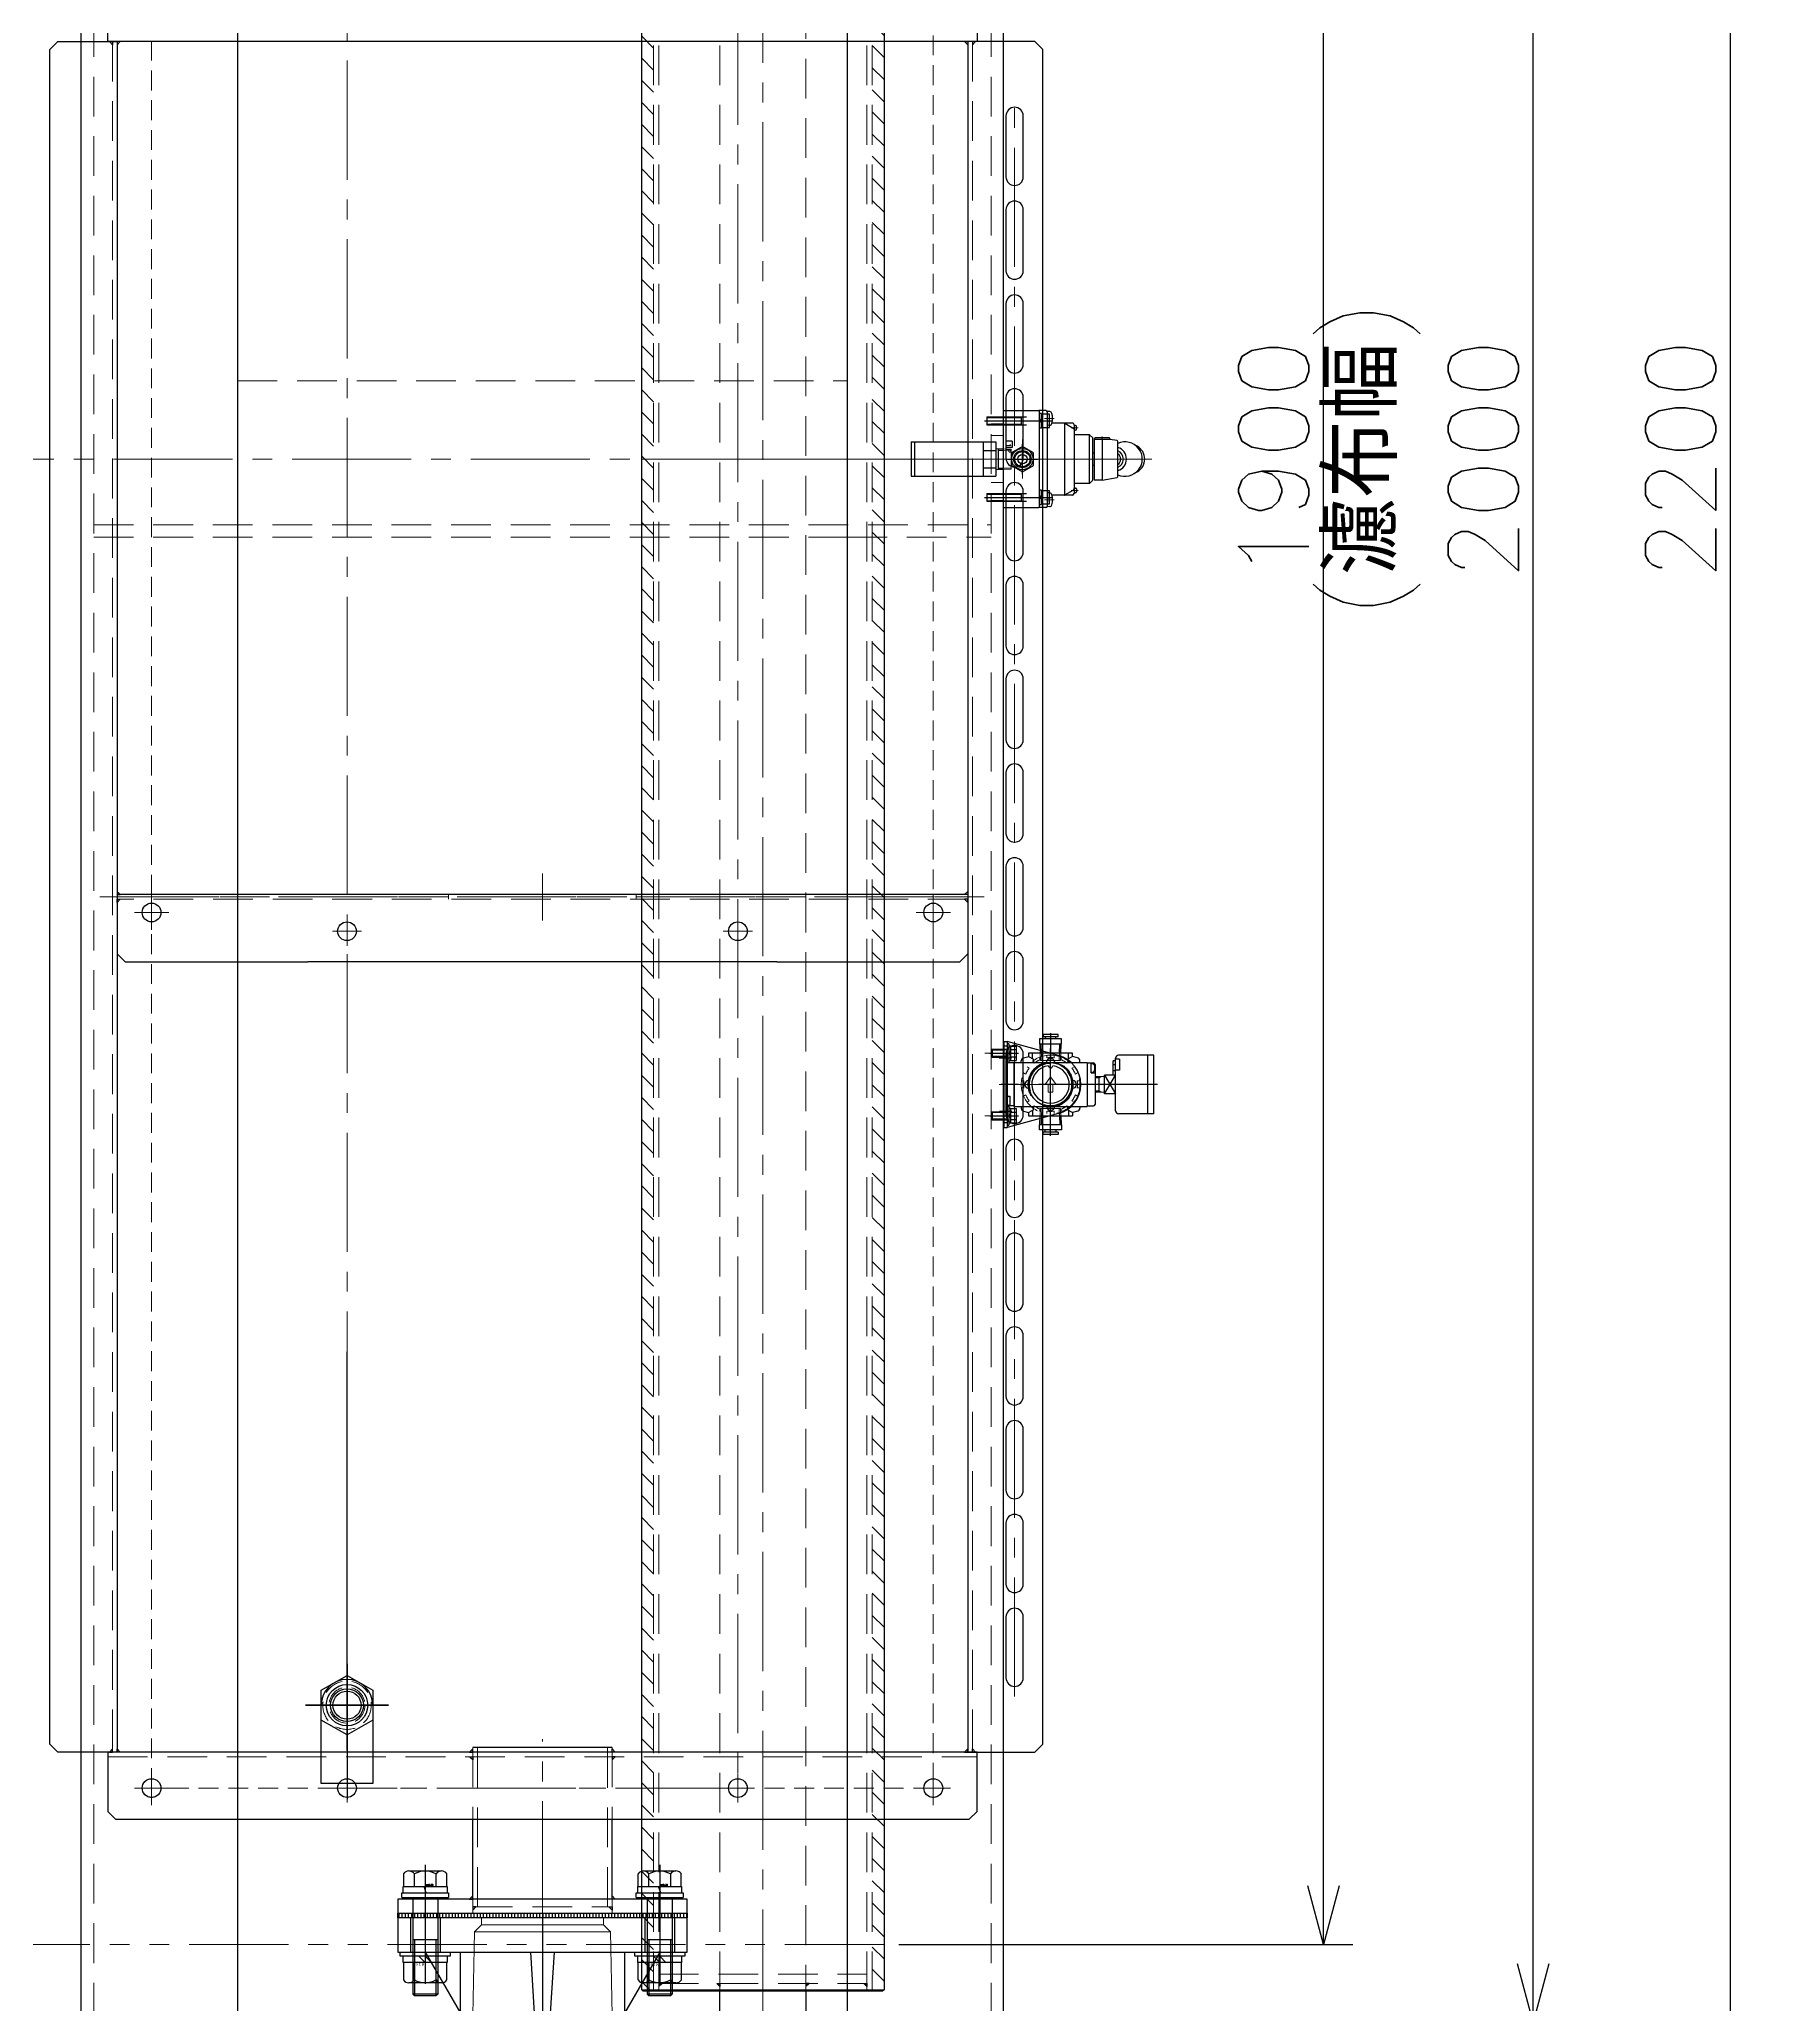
# Model space of a CAD drawing. Header units: millimetres. Extents: x -8731 to 85711, y -14522 to 31379.
# Drawn here: x 72757 to 73858, y 3899 to 5156 of the extents above; entities that cross this region are included whole.
import ezdxf

# ---------------------------------------------------------------- set-up
doc = ezdxf.new("R2010")
doc.units = ezdxf.units.MM
doc.header["$LTSCALE"] = 4
doc.header["$PDMODE"] = 99
doc.header["$PDSIZE"] = 1
for name, pattern in [('CENTER2', [28.575, 19.05, -3.175, 3.175, -3.175]), ('HIDDEN', [9.525, 6.35, -3.175]), ('HIDDEN2', [4.7625, 3.175, -1.5875]), ('PHANTOM2', [31.75, 15.875, -3.175, 3.175, -3.175, 3.175, -3.175])]:
    doc.linetypes.add(name, pattern=pattern)
for name, color, linetype, lineweight in [('03_かくれ線', 6, 'HIDDEN2', 13), ('04_HIDDEN', 2, 'HIDDEN', 13), ('05_CENTER', 4, 'CENTER2', 13), ('06_PHANTOM', 2, 'PHANTOM2', 13), ('08_DIM', 3, 'Continuous', 13)]:
    doc.layers.add(name, color=color, linetype=linetype, lineweight=lineweight)
doc.layers.add('10_DRAFT', color=8, linetype='Continuous', lineweight=0, plot=False)
doc.layers.add('HOJO', color=7, linetype='Continuous')
doc.styles.add('KANJI0', font='txt.shx', dxfattribs={"width": 0.9, "height": 30, "bigfont": 'bigfont'})
doc.styles.add('KSS_TXT', font='txt.shx', dxfattribs={"bigfont": 'extfont2.shx'})
doc.styles.add('KSS_TXT_L', font='txt.shx', dxfattribs={"height": 9, "bigfont": 'extfont2.shx'})
doc.styles.get("Standard").update_dxf_attribs({"font": 'txt.shx', "bigfont": 'extfont2.shx'})
doc.dimstyles.new('KSS_DIM', dxfattribs={"dimscale": 3, "dimtxt": 3, "dimasz": 2.5, "dimexe": 1.25, "dimexo": 0.625, "dimtad": 1, "dimdsep": 46, "dimtxsty": 'KSS_TXT', "dimblk": 'OPEN30', "dimcen": 0, "dimazin": 2, "dimtfac": 0.75, "dimtmove": 0, "dimatfit": 3, "dimldrblk": 'OPEN30', "dimfxl": 1, "dimtolj": 1, "dimarcsym": 0})
pattern_1 = [(45, (-37378.324, 1191.48), (-7.0710678, 7.0710678), [])]

# ---------------------------------------------------------------- blocks, each defined once
blk = doc.blocks.new('_Open30')
at = {"color": 0, "linetype": 'ByBlock', "lineweight": -2}
for p, q in [((-1, 0.268), (0, 0)), ((0, 0), (-1, -0.268)), ((0, 0), (-1, 0))]:
    blk.add_line(p, q, dxfattribs=at)
blk = doc.blocks.new('*D4587')
at = {"layer": '08_DIM', "color": 0, "lineweight": -2, "transparency": 16777216}
for p, q in [((73306.8, 5837.9), (73597.3, 5837.9)), ((73578.5, 3975.4), (73578.5, 5800.4)), ((73306.8, 3937.9), (73597.3, 3937.9))]:
    blk.add_line(p, q, dxfattribs=at)
at = {"layer": 'Defpoints', "color": 0, "transparency": 16777216}
for p in [(73297.4, 5837.9), (73578.5, 5837.9), (73297.4, 3937.9)]:
    blk.add_point(p, dxfattribs=at)
at = {"layer": '08_DIM', "color": 0, "lineweight": -2, "transparency": 16777216, "xscale": 37.5, "yscale": 37.5, "zscale": 37.5}
for p, rotation in [((73578.5, 5837.9), 90), ((73578.5, 3937.9), 270)]:
    blk.add_blockref('_Open30', p, dxfattribs=dict(at, rotation=rotation))
at = {"layer": '08_DIM', "color": 0, "transparency": 16777216, "char_height": 45, "attachment_point": 5, "rotation": 90, "style": 'KSS_TXT'}
for s, insert in [('\\A1;(濾布幅)', (73610.4, 4887.9)), ('\\A1;1900', (73546.6, 4887.9))]:
    blk.add_mtext(s, dxfattribs=dict(at, insert=insert))
blk = doc.blocks.new('*D4592')
at = {"layer": '08_DIM', "color": 0, "lineweight": -2, "transparency": 16777216}
for p, q in [((73286.3, 5987.9), (73857.5, 5987.9)), ((73838.8, 3825.4), (73838.8, 5950.4)), ((73286.3, 3787.9), (73857.5, 3787.9))]:
    blk.add_line(p, q, dxfattribs=at)
at = {"layer": 'Defpoints', "color": 0, "transparency": 16777216}
for p in [(73276.9, 5987.9), (73838.8, 5987.9), (73276.9, 3787.9)]:
    blk.add_point(p, dxfattribs=at)
at = {"layer": '08_DIM', "color": 0, "lineweight": -2, "transparency": 16777216, "xscale": 37.5, "yscale": 37.5, "zscale": 37.5}
for p, rotation in [((73838.8, 5987.9), 90), ((73838.8, 3787.9), 270)]:
    blk.add_blockref('_Open30', p, dxfattribs=dict(at, rotation=rotation))
at = {"layer": '08_DIM', "color": 0, "transparency": 16777216, "insert": (73806.9, 4887.9), "char_height": 45, "attachment_point": 5, "rotation": 90, "style": 'KSS_TXT'}
blk.add_mtext('\\A1;2200', dxfattribs=at)
blk = doc.blocks.new('A$C0C41007F_1_1_1')
at = {"color": 0}
for p, q in [((55, 53.1), (0, 53.1)), ((0, 53.1), (0, 50.8)), ((55, 50.8), (0, 50.8)), ((8.9, 18.1), (0, 50.8)), ((3, 50.8), (3, 53.1)), ((46.1, 18.1), (55, 50.8)), ((52, 50.8), (52, 53.1)), ((55, 53.1), (55, 50.8))]:
    blk.add_line(p, q, dxfattribs=at)
at = {"color": 0, "linetype": 'CENTER2'}
for p, q in [((10.5, 55.8), (10.5, 48)), ((44.5, 55.9), (44.5, 48.1))]:
    blk.add_line(p, q, dxfattribs=at)
at = {"color": 0}
for centre, radius, start, end in [((27.5, 37.1), 2.5, 354.8775, 185.1225), ((13.5, 23.1), 2.5, 84.8775, 275.1225), ((27.5, 23.1), 14, 100.245, 169.755), ((27.5, 23.1), 14, 11.1165, 79.755), ((41.3, 23.1), 2.7, 268.6697, 91.3303), ((27.5, 23.1), 19.3, 195.1585, 344.8417), ((27.5, 23.1), 14, 190.245, 259.755), ((27.5, 23.1), 14, 280.245, 348.8835), ((27.5, 9.1), 2.5, 174.8775, 5.1225)]:
    blk.add_arc(centre, radius, start, end, dxfattribs=at)
at = {"layer": '10_DRAFT', "linetype": 'CENTER2'}
for p, q in [((27.5, 55.9), (27.5, 0)), ((2.3, 23.1), (52.7, 23.1)), ((2.3, 23.1), (52.7, 23.1))]:
    blk.add_line(p, q, dxfattribs=at)
blk = doc.blocks.new('A$C3610654F_1_1_1')
at = {"color": 0}
for p, q in [((14.7, 37.9), (13.9, 39.2)), ((19, 39.1), (19, 40.6)), ((23.5, 39.1), (23.5, 40.6)), ((27.9, 37.9), (28.7, 39.2)), ((5.4, 28.6), (4.1, 29.3)), ((7.6, 32.5), (6.3, 33.2)), ((10.8, 35.7), (10, 37)), ((31.8, 35.7), (32.6, 37)), ((35, 32.5), (36.3, 33.2)), ((37.2, 28.6), (38.5, 29.3)), ((4.2, 24.2), (2.7, 24.2)), ((4.2, 19.7), (2.7, 19.7)), ((5.4, 15.4), (4.1, 14.6)), ((37.2, 15.4), (38.5, 14.6)), ((38.4, 24.2), (39.9, 24.2)), ((38.4, 19.7), (39.9, 19.7)), ((7.6, 11.5), (6.3, 10.7)), ((10.8, 8.3), (10, 7)), ((14.7, 6), (13.9, 4.7)), ((19, 4.9), (19, 3.4)), ((23.5, 4.9), (23.5, 3.4)), ((27.9, 6), (28.7, 4.7)), ((31.8, 8.3), (32.6, 7)), ((35, 11.5), (36.3, 10.7))]:
    blk.add_line(p, q, dxfattribs=at)
for radius in [18.8, 14.5, 14, 13.5]:
    blk.add_circle((21.3, 22), radius, dxfattribs=at)
for start, end in [(112.5053, 127.4949), (82.5053, 97.4949), (52.5053, 67.4949), (142.5053, 157.4949), (22.5053, 37.4949), (172.5053, 187.4949), (202.5053, 217.4949), (322.5053, 337.4949), (352.5053, 7.4949), (232.5053, 247.4949), (262.5053, 277.4949), (292.5053, 307.4949)]:
    blk.add_arc((21.3, 22), 17.2, start, end, dxfattribs=at)
at = {"layer": '10_DRAFT', "linetype": 'CENTER2'}
for p, q in [((21.3, 0), (21.3, 44)), ((0, 22), (42.6, 22))]:
    blk.add_line(p, q, dxfattribs=at)
blk = doc.blocks.new('KQ2H06-02Sb_1_1_1')
at = {"color": 0, "linetype": 'CENTER2'}
blk.add_line((0, 12.8), (0, -4.7), dxfattribs=at)
at = {"color": 0}
for p, q in [((-7, 9.1), (-7, 5.8)), ((7, 9.1), (-7, 9.1)), ((7, 5.8), (-7, 5.8)), ((-6.8, 5.8), (-6.6, 0)), ((-5.7, 0), (-5.9, 5.8)), ((4.9, 12), (-4.8, 12)), ((-4.8, 12), (-4.8, 10.5)), ((4.9, 10.5), (-4.8, 10.5)), ((-3.4, 10.5), (-3.4, 9.1)), ((3.4, 9.1), (3.4, 10.5)), ((4.9, 10.5), (4.9, 12)), ((5.7, 0), (5.9, 5.8)), ((6.6, 0), (6.8, 5.8)), ((7, 5.8), (7, 9.1))]:
    blk.add_line(p, q, dxfattribs=at)
at = {"layer": '10_DRAFT'}
for p, q in [((-6.6, 0), (6.6, 0)), ((-5.6, -4.7), (-5.7, 0)), ((5.6, -4.7), (5.7, 0)), ((6.4, -4.7), (6.6, 0)), ((-6.6, 0), (-6.4, -4.7)), ((6.4, -4.7), (-6.4, -4.7))]:
    blk.add_line(p, q, dxfattribs=at)
blk = doc.blocks.new('AR20K-02BG-Bc_1_1_1')
at = {"color": 0}
for p, q in [((-13.750244, 23.499924), (-13.750244, 27.999786)), ((-7.5, 25.999939), (-13.750244, 25.999939)), ((-13.300293, 26.649353), (-13.300293, 25.997498)), ((13.249756, 28.500046), (-13.25, 28.500046)), ((-7.699951, 26.649353), (-7.699951, 25.999939)), ((-7.5, 28.500046), (-7.5, 25.999939)), ((13.75, 23.499924), (13.75, 27.999786)), ((-18.000244, 14.000107), (-19.999756, 14.000107)), ((-19.999756, 14.000107), (-19.999756, -14.000153)), ((-17.124768, 17.267979), (-18.000379, 14.000153)), ((-16.267619, 10.998636), (-17.999675, 13.998644)), ((-14.000244, 18.749985), (-15.193115, 18.749985)), ((14, 23.499924), (-14.000244, 23.499924)), ((-14.000244, 23.499924), (-14.000244, -23.500076)), ((14, 23.499924), (14, -23.500076)), ((14, 18.749985), (15.192871, 18.749985)), ((18.000379, 13.99988), (16.268366, 10.999953)), ((17.124749, 17.266827), (18.000348, 13.999045)), ((20.000244, 14.000107), (18, 14.000107)), ((20.000244, -14.000153), (20.000244, 14.000107)), ((-16.55542, 11.500092), (-20.000488, 11.500092)), ((-16.268311, 10.999954), (-14.000244, 10.999954)), ((16.268066, 10.999954), (14, 10.999954)), ((16.55542, 11.500092), (20.000244, 11.500092)), ((-16.55542, -11.500137), (-20.000488, -11.500137)), ((-16.269103, -10.999658), (-18.000938, -13.999283)), ((-16.268311, -11), (-14.000244, -11)), ((16.268066, -11), (14, -11)), ((18.00061, -14.001634), (16.268673, -11.001839)), ((16.55542, -11.500137), (20.000244, -11.500137)), ((-18.000244, -14.000153), (-19.999756, -14.000153)), ((-17.124693, -17.268231), (-18.000229, -14.000685)), ((-14.000244, -18.750137), (-15.193115, -18.750137)), ((14, -23.500076), (-14.000244, -23.500076)), ((-13.750244, -23.500076), (-13.750244, -27.50029)), ((13.75, -23.500076), (13.75, -27.50029)), ((14, -18.750137), (15.192871, -18.750137)), ((17.124774, -17.267579), (18.000295, -14.000092)), ((18, -14.000153), (20.000244, -14.000153)), ((12.75, -28.500229), (-12.750244, -28.500229)), ((6.000009, -34.500236), (-6.000001, -41.500242)), ((-6, -34.500229), (6, -34.500229)), ((-6, -41.500168), (-6, -34.500229)), ((-5.999996, -34.500244), (6.000001, -41.500242)), ((-5.051509, -34.500275), (-4.864, -28.500229)), ((-4.975325, -32.06398), (-4.36119, -31.000266)), ((-4.942139, -31.000229), (4.942139, -31.000229)), ((-4.361093, -31.000094), (-4.282967, -28.500229)), ((4.361066, -31.000278), (4.282935, -28.500229)), ((4.975275, -32.064168), (4.361032, -31.000268)), ((5.051447, -34.500259), (4.863937, -28.500229)), ((6, -41.500168), (6, -34.500229)), ((7.5, -26.000092), (13.75, -26.000092)), ((7.5, -26.000092), (7.5, -28.500229)), ((7.699707, -26.649628), (7.699707, -26.000092)), ((13.300049, -26.649628), (13.300049, -25.99765)), ((-18.75, -66.100266), (-18.75, -43.500168)), ((-16.75, -41.500168), (16.75, -41.500168)), ((6, -40.000168), (15.029648, -40.000168)), ((8.750488, -41.500168), (8.750488, -40.000168)), ((9.059112, -44.200119), (9.059112, -41.500168)), ((16.130173, -44.200119), (9.059112, -44.200119)), ((12.492157, -41.500168), (12.492157, -40.000168)), ((15.029648, -41.500168), (15.029648, -40.000168)), ((16.130173, -44.200119), (16.130173, -41.500168)), ((18.75, -66.100266), (18.75, -43.500168)), ((-18.75, -62.300217), (18.75, -62.300217)), ((-18.75, -66.100266), (18.75, -66.100266))]:
    blk.add_line(p, q, dxfattribs=at)
at = {"color": 0, "linetype": 'CENTER2'}
for p, q in [((0, -68.390198), (0, 31.556931)), ((-23, 0), (23, 0))]:
    blk.add_line(p, q, dxfattribs=at)
at = {"color": 0}
blk.add_circle((0, 0), 14.000034, dxfattribs=at)
for centre, radius, start, end in [((-13.25, 27.999786), 0.500001, 89.999982, 180.000019), ((-11.800049, 26.649353), 1.500004, 111.80588, 180.003898), ((-10.500244, 23.399811), 5.000012, 68.195559, 111.804405), ((-9.199951, 26.649353), 1.500004, 0, 68.194139), ((13.249756, 27.999786), 0.500001, 0, 89.999982), ((-15.193115, 16.750107), 2.000005, 90.000201, 165.000049), ((15.192871, 16.750107), 2.000005, 14.999956, 89.999818), ((0, 0), 12.00003, 6.688302, 353.311698), ((11.999756, 0), 1.400004, 93.344152, 266.655831), ((10.220703, -5.271011), 0.500001, 332.725596, 333.551926), ((-15.193115, -16.750259), 2.000005, 194.999951, 269.999799), ((15.192871, -16.750259), 2.000005, 270.000182, 345.000044), ((-12.750244, -27.50029), 1.000003, 179.999964, 269.999946), ((9.199707, -26.649628), 1.500004, 179.996084, 248.194103), ((10.5, -23.399963), 5.000012, 248.195541, 291.804386), ((11.800049, -26.649628), 1.500004, 291.805861, 0.003898), ((12.75, -27.50029), 1.000003, 269.999963, 359.999982), ((-16.75, -43.500168), 2, 89.999982, 179.999964), ((16.75, -43.500168), 2, 0, 89.999982)]:
    blk.add_arc(centre, radius, start, end, dxfattribs=at)
at = {"layer": '10_DRAFT'}
for p, q in [((-5, 1.500076), (0, 1.500076)), ((-5, -1.500076), (-5, 1.500076)), ((4.999233, 0.000319), (-0.000945, 3.500479)), ((4.999112, 0.000872), (-0.000916, -3.499183)), ((0, 1.500076), (0, 3.499939)), ((-5, -1.500076), (0, -1.500076)), ((0, -1.500076), (0, -3.499939))]:
    blk.add_line(p, q, dxfattribs=at)
at = {"color": 0}
blk.add_blockref('A$C0C41007F_1_1_1', (-27.500106, -23.133315), dxfattribs=at)
at = {"color": 0, "xscale": -1, "rotation": 90}
blk.add_blockref('KQ2H06-02Sb_1_1_1', (-19.999756, -0.000023), dxfattribs=at)
at = {"color": 0, "rotation": 270}
blk.add_blockref('KQ2H06-02Sb_1_1_1', (20.000244, -0.000023), dxfattribs=at)
at = {"layer": '04_HIDDEN', "color": 0, "rotation": 180}
blk.add_blockref('A$C3610654F_1_1_1', (21.297218, 21.984513), dxfattribs=at)
blk = doc.blocks.new('A$C71340FE3_1_1_1')
at = {"color": 0}
for p, q in [((-6, 1), (6, 1)), ((-6, 1), (-6, 0)), ((-6, 0), (6, 0)), ((-4.6, 5.8), (4.6, 5.8)), ((-4.6, 2.3), (-4.6, 5.8)), ((-4.6, 2.3), (-4.6, 1)), ((4.6, 2.3), (-4.6, 2.3)), ((-2.3, 2.3), (-2.3, 5.8)), ((0, 1), (-1.3, 2.3)), ((0, 2.3), (1.3, 1)), ((2.3, 2.3), (2.3, 5.8)), ((4.6, 2.3), (4.6, 5.8)), ((4.6, 1), (4.6, 2.3)), ((6, 0), (6, 1))]:
    blk.add_line(p, q, dxfattribs=at)
at = {"color": 0, "linetype": 'HIDDEN'}
for p, q in [((-2.5, -9.7), (-2.5, 0)), ((-2.1, 0), (-2.1, -9.7)), ((2.1, 0), (2.1, -9.7)), ((2.5, -9.7), (2.5, 0)), ((-2.5, -9.7), (2.5, -9.7))]:
    blk.add_line(p, q, dxfattribs=at)
at = {"color": 0, "linetype": 'CENTER2'}
blk.add_line((0, -11.2), (0, 7.3), dxfattribs=at)
at = {"layer": '10_DRAFT', "style": 'KSS_TXT_L'}
blk.add_text('BT-M5x12L,SW,PW', height=0.3, dxfattribs=at).set_placement((0.2, 5.5))
blk = doc.blocks.new('A$C0E157EA7_1_1_1')
at = {"color": 4, "rotation": 270}
blk.add_blockref('AR20K-02BG-Bc_1_1_1', (-30, 0), dxfattribs=at)
at = {"rotation": 90}
for p in [(-2.300049, 20), (-2.300049, -20)]:
    blk.add_blockref('A$C71340FE3_1_1_1', p, dxfattribs=at)
blk = doc.blocks.new('KQ2H06-02Sc_1_1_1')
at = {"color": 0, "linetype": 'CENTER2'}
for p, q in [((9.6, 0), (-9.6, 0)), ((0, -9.6), (0, 9.6))]:
    blk.add_line(p, q, dxfattribs=at)
at = {"color": 0}
for p, q in [((-4, 7), (-8.1, 0)), ((4, 7), (-4, 7)), ((8.1, 0), (4, 7)), ((-8.1, 0), (-4, -7)), ((-4, -7), (4, -7)), ((4, -7), (8.1, 0))]:
    blk.add_line(p, q, dxfattribs=at)
for radius in [4.85, 3]:
    blk.add_circle((0, 0), radius, dxfattribs=at)
blk = doc.blocks.new('VH202-02b_1_1_1')
at = {"color": 0}
for p, q in [((-8.2, 85.4), (-9.5, 83.1)), ((8.2, 85.4), (9.5, 83.1)), ((-13.5, 67.5), (-13.5, 58.5)), ((-13, 68), (-12.6, 68)), ((-11.8, 72.6), (-12.6, 68)), ((-12.6, 68), (-12.6, 58)), ((-12.6, 63), (13.5, 63)), ((11.3, 73), (-11.3, 73)), ((13.5, 63), (11.8, 72.6)), ((13.5, 63), (13.5, 58.5)), ((-15.5, 55), (-13.5, 57)), ((-15.5, 55), (-15.5, 45.5)), ((15.5, 55), (-15.5, 55)), ((13.5, 57), (-13.5, 57)), ((-13, 58), (0, 58)), ((-4, 57), (-4, 58)), ((0, 58), (13, 58)), ((4, 58), (4, 57)), ((15.5, 55), (13.5, 57)), ((15.5, 55), (15.5, 45.5)), ((-23, 44), (-23, 30.9)), ((-23, 38.9), (23, 38.9)), ((-22.9, 39.2), (-19.8, 44.5)), ((-22, 45), (22, 45)), ((-21.5, 46), (-21.5, 45.5)), ((-19, 46.5), (-21, 46.5)), ((-18.5, 45.5), (-18.5, 46)), ((18.5, 45.5), (18.5, 46)), ((19, 46.5), (21, 46.5)), ((22.9, 39.2), (19.8, 44.5)), ((21.5, 46), (21.5, 45.5)), ((23, 44), (23, 30.9)), ((-31, 27), (-31, 22.7)), ((-30.4, 29.5), (-30.5, 28)), ((30, 28), (-30, 28)), ((-21.6, 29.5), (-21.5, 28)), ((21.6, 29.5), (21.5, 28)), ((30.4, 29.5), (30.5, 28)), ((31, 27), (31, 22.7)), ((31, 23), (-31, 23)), ((-31, 0), (-31, 22.5)), ((31, 0), (31, 22.5)), ((31, 0), (-31, 0)), ((-11.5, 5.4), (-11.5, 1.4)), ((-11.5, 5.4), (-7.5, 5.4)), ((-11.5, 1.4), (-7.5, 1.4)), ((-7.5, 5.4), (-7.5, 1.4))]:
    blk.add_line(p, q, dxfattribs=at)
for radius in [6.8, 5.5]:
    blk.add_circle((0, 12), radius, dxfattribs=at)
for centre, radius, start, end in [((0, 77.7), 11, 334.9839, 205.0161), ((0, 80.7), 9.5, 29.8253, 150.1747), ((0, 70.9), 7.67, 16.1015, 163.8985), ((0, 70.9), 5.67, 22.0346, 157.9654), ((-13, 67.5), 0.5, 90, 180), ((-11.3, 72.5), 0.5, 89.9999, 170), ((0, 70.9), 4, 32.127, 147.873), ((11.3, 72.5), 0.5, 9.9999, 89.9993), ((13, 63), 0.5, 0, 10.0003), ((-13, 58.5), 0.5, 180, 270), ((13, 58.5), 0.5, 270, 360), ((-22, 44), 1, 90, 180.0001), ((-22, 38.7), 1, 150.0001, 180.0002), ((-22, 45.5), 0.5, 270, 0), ((-21, 46), 0.5, 90, 180), ((-18.9, 44), 1, 89.9997, 149.9999), ((-19, 46), 0.5, 0, 90), ((-18, 45.5), 0.5, 180, 269.9999), ((-16, 45.5), 0.5, 270, 0), ((16, 45.5), 0.5, 180, 270), ((18, 45.5), 0.5, 270, 0), ((19, 46), 0.5, 90, 180.0001), ((18.9, 44), 1, 30.0003, 90.0004), ((21, 46), 0.5, 0, 90), ((22, 45.5), 0.5, 180, 270), ((22, 44), 1, 0, 90), ((22, 38.7), 1, 0, 29.9999), ((-30, 27), 1, 90, 179.9999), ((-28.8, 29.3), 1.6, 105.4939, 174.9999), ((-26, 19.3), 12, 74.5056, 105.4939), ((-23.2, 29.3), 1.6, 5.0001, 74.5061), ((23.2, 29.3), 1.6, 105.494, 174.9999), ((26, 19.3), 12, 74.5061, 105.4944), ((28.8, 29.3), 1.6, 5.0001, 74.506), ((30, 27), 1, 0, 90), ((-30.5, 22.5), 0.5, 90, 180), ((30.5, 22.5), 0.5, 8.5762, 90)]:
    blk.add_arc(centre, radius, start, end, dxfattribs=at)
at = {"layer": '05_CENTER', "color": 0}
for p, q in [((0, 94.8), (0, 0)), ((-9.9, 63), (-14.4, 63)), ((-20, 47.7), (-20, 43.2)), ((20, 47.7), (20, 43.2)), ((-26, 32.4), (-26, 26.2)), ((-24.5, 25.5), (-24.5, -3.4)), ((24.5, 25.5), (24.5, -3.4)), ((26, 32.4), (26, 26.2)), ((-12.5, 12), (12.5, 12))]:
    blk.add_line(p, q, dxfattribs=at)
at = {"color": 0}
blk.add_blockref('KQ2H06-02Sc_1_1_1', (0, 12), dxfattribs=at)
for s, p in [('1', (-9.9, 2.1)), ('P', (-6.4, 2.1))]:
    blk.add_text(s, height=2.5, rotation=0.1, dxfattribs=at).set_placement(p)
blk = doc.blocks.new('AN202-02a_1_1_1')
at = {"color": 0}
for p, q in [((-59.1, 11), (-13.1, 11)), ((-59.1, 11), (-59.1, -11)), ((-57.1, 11), (-57.1, -11)), ((-13.1, 11), (-5.1, 11)), ((-13.1, 11), (-13.1, -11)), ((-13.1, 5.5), (-5.1, 5.5)), ((-5.1, 11), (-5.1, -11)), ((-5.1, 6.7), (0, 6.5)), ((-3.5, 6.7), (-3.5, -6.7)), ((-3.5, 5.8), (0, 5.7)), ((-59.1, -11), (-13.1, -11)), ((-13.1, -5.5), (-5.1, -5.5)), ((-13.1, -11), (-5.1, -11)), ((-5.1, -6.7), (0, -6.5)), ((-3.5, -5.8), (0, -5.7))]:
    blk.add_line(p, q, dxfattribs=at)
at = {"layer": '05_CENTER', "color": 0}
blk.add_line((-62.3, 0), (4.9, 0), dxfattribs=at)
at = {"layer": '10_DRAFT'}
for p, q in [((0, 6.5), (4.9, 6.4)), ((0, -6.5), (0, 6.5)), ((0, 5.7), (4.9, 5.5)), ((4.9, 6.4), (4.9, -6.4)), ((0, -5.7), (4.9, -5.5)), ((0, -6.5), (4.9, -6.4))]:
    blk.add_line(p, q, dxfattribs=at)
blk = doc.blocks.new('A$C2ED13718_1_1_1')
at = {"color": 4}
blk.add_blockref('VH202-02b_1_1_1', (0, 0), dxfattribs=at)
at = {"color": 4, "rotation": 90}
blk.add_blockref('AN202-02a_1_1_1', (0, 0), dxfattribs=at)
blk = doc.blocks.new('A$C169829DD_1_1_1')
at = {"color": 0}
for p, q in [((-4.6, 1.3), (-4.6, 0)), ((-4.6, 1.3), (4.6, 1.3)), ((-4.6, 0), (4.6, 0)), ((4.2, 6.3), (-4.2, 6.3)), ((-4.2, 6.3), (-4.2, 1.3)), ((0, 0), (-1.3, 1.3)), ((0, 1.3), (1.3, 0)), ((4.2, 1.3), (4.2, 6.3)), ((4.6, 0), (4.6, 1.3))]:
    blk.add_line(p, q, dxfattribs=at)
at = {"color": 0, "linetype": 'HIDDEN'}
for p, q in [((-2.5, -33.7), (-2.5, 0)), ((2.5, -33.7), (2.5, 0)), ((-2.5, -11.7), (2.5, -11.7)), ((-2.1, -33.7), (-2.1, -11.7)), ((2.1, -33.7), (2.1, -11.7)), ((-2.5, -33.7), (2.5, -33.7))]:
    blk.add_line(p, q, dxfattribs=at)
at = {"color": 0, "linetype": 'CENTER2'}
blk.add_line((0, -35.2), (0, 7.8), dxfattribs=at)
at = {"layer": '10_DRAFT', "style": 'KSS_TXT_L'}
blk.add_text('CS-M5x35L,SW', height=0.3, dxfattribs=at).set_placement((0.4, 6))
blk = doc.blocks.new('A$C4F8C7028_1_1_1')
at = {"rotation": 270}
for name, p in [('A$C2ED13718_1_1_1', (0, 0)), ('A$C169829DD_1_1_1', (23, 24.5)), ('A$C169829DD_1_1_1', (23, -24.5))]:
    blk.add_blockref(name, p, dxfattribs=at)
blk = doc.blocks.new('A$C092B7092_1_1_1')
at = {"color": 0}
for points in [[(2100, 1000), (2200, 1000), (2200, -1000), (2100, -1000)], [(2690, 1000), (2590, 1000), (2590, -1000), (2690, -1000)]]:
    blk.add_lwpolyline(points, close=True, dxfattribs=at)
for centre in [(2145, -290), (2645, -290), (2145, -850), (2645, -850)]:
    blk.add_circle(centre, 6)
at = {"layer": '04_HIDDEN'}
for p, q in [((2108, -1000), (2108, 1000)), ((2682, -1000), (2682, 1000)), ((2200, 50), (2590, 50)), ((2690, 27), (2682, 27)), ((2690, 26.5), (2682, 26.5)), ((2690, 22.5), (2682, 22.5)), ((2690, 22), (2682, 22)), ((2690, 15), (2682, 15)), ((2690, -15), (2682, -15)), ((2690, -22), (2682, -22)), ((2690, -22.5), (2682, -22.5)), ((2690, -26.5), (2682, -26.5)), ((2690, -27), (2682, -27)), ((2108, -42), (2682, -42)), ((2108, -50), (2590, -50)), ((2590, -50), (2682, -50)), ((2690, -377.5), (2682, -377.5)), ((2690, -378), (2682, -378)), ((2690, -382), (2682, -382)), ((2690, -382.5), (2682, -382.5)), ((2690, -417.5), (2682, -417.5)), ((2690, -418), (2682, -418)), ((2690, -422), (2682, -422)), ((2690, -422.5), (2682, -422.5))]:
    blk.add_line(p, q, dxfattribs=at)
at = {"layer": '05_CENTER'}
for p, q in [((2694.1, 24.5), (2678, 24.5)), ((-51.1, 0), (2727.2, 0)), ((2694.1, -24.5), (2678, -24.5)), ((2145, -301), (2145, -279)), ((2645, -301), (2645, -279)), ((2156, -290), (2134, -290)), ((2656, -290), (2634, -290)), ((2694.1, -380), (2678, -380)), ((2694.1, -420), (2678, -420)), ((2145, -861), (2145, -839)), ((2645, -861), (2645, -839)), ((2156, -850), (2134, -850)), ((2656, -850), (2634, -850))]:
    blk.add_line(p, q, dxfattribs=at)
at = {"layer": '10_DRAFT'}
blk.add_line((2690, 0), (2682, 0), dxfattribs=at)
blk = doc.blocks.new('*D4659')
at = {"layer": '08_DIM', "color": 0, "lineweight": -2, "transparency": 16777216}
for p, q in [((73383.3, 5887.9), (73731.5, 5887.9)), ((73712.7, 3925.4), (73712.7, 5850.4)), ((73383.3, 3887.9), (73731.5, 3887.9))]:
    blk.add_line(p, q, dxfattribs=at)
at = {"layer": 'Defpoints', "color": 0, "transparency": 16777216}
for p in [(73373.9, 5887.9), (73712.7, 5887.9), (73373.9, 3887.9)]:
    blk.add_point(p, dxfattribs=at)
at = {"layer": '08_DIM', "color": 0, "lineweight": -2, "transparency": 16777216, "xscale": 37.5, "yscale": 37.5, "zscale": 37.5}
for p, rotation in [((73712.7, 5887.9), 90), ((73712.7, 3887.9), 270)]:
    blk.add_blockref('_Open30', p, dxfattribs=dict(at, rotation=rotation))
at = {"layer": '08_DIM', "color": 0, "transparency": 16777216, "insert": (73680.8, 4887.9), "char_height": 45, "attachment_point": 5, "rotation": 90, "style": 'KSS_TXT'}
blk.add_mtext('\\A1;2000', dxfattribs=at)
blk = doc.blocks.new('A$C67F20274_1_1_1')
h = blk.add_hatch(color=3)
h.dxf.hatch_style = 1
h.paths.add_polyline_path([(0, -2), (0, 0), (-2, 0)])
at = {"color": 3}
blk.add_lwpolyline([(0, 0), (-2, 0), (-2, 0), (0, -2)], close=True, dxfattribs=at)
blk = doc.blocks.new('A$C0D2E09A6_1_1_1')
h = blk.add_hatch()
h.set_pattern_fill('_USER', color=3, scale=10, angle=45, pattern_type=0)
h.set_pattern_definition(pattern_1)
h.paths.add_polyline_path([(980, 69.9), (979, 69.9), (979, 77.5), (980, 76.5)])
h.paths.add_polyline_path([(979, 69.9), (-980, 69.9), (-980, 76.5), (-979, 77.5), (979, 77.5)])
h = blk.add_hatch()
h.set_pattern_fill('_USER', color=3, scale=10, angle=45, pattern_type=0)
h.set_pattern_definition(pattern_1)
h.paths.add_polyline_path([(979, -77.5), (980, -76.5), (980, -69.9), (979, -69.9)])
h.paths.add_polyline_path([(979, -69.9), (-980, -69.9), (-980, -76.5), (-979, -77.5), (979, -77.5)])
at = {"color": 0}
blk.add_line((-979, 77.5), (-979, -77.5), dxfattribs=at)
blk.add_lwpolyline([(-979, 77.5), (979, 77.5), (980, 76.5), (980, -76.5), (979, -77.5), (-979, -77.5), (-980, -76.5), (-980, 76.5)], close=True, dxfattribs=at)
blk.add_lwpolyline([(-980, -27.5), (-1030, -27.5), (-1031, -26.5), (-1031, 26.5), (-1030, 27.5), (-980, 27.5)], dxfattribs=at)
at = {"layer": '04_HIDDEN'}
for p, q in [((-980, 69.9), (980, 69.9)), ((-980, 66.5), (980, 66.5)), ((-975, 66.5), (-975, -66.5)), ((-969, 66.5), (-969, -66.5)), ((-980, -66.5), (980, -66.5)), ((-980, -69.9), (980, -69.9))]:
    blk.add_line(p, q, dxfattribs=at)
for points in [[(-980, 27.5), (980, 27.5)], [(980, -27.5), (-980, -27.5)]]:
    blk.add_lwpolyline(points, dxfattribs=at)
at = {"layer": '05_CENTER'}
blk.add_line((-1232.4, 0), (1092.6, 0), dxfattribs=at)
at = {"layer": '10_DRAFT'}
blk.add_line((0, 77.5), (0, -77.5), dxfattribs=at)
for p in [(-975, 66.5), (-975, -27.5)]:
    blk.add_blockref('A$C67F20274_1_1_1', p)
at = {"xscale": -1, "rotation": 180}
for p in [(-975, 27.5), (-975, -66.5)]:
    blk.add_blockref('A$C67F20274_1_1_1', p, dxfattribs=at)
blk = doc.blocks.new('A$C26C2434A_1_1')
at = {"rotation": 90}
blk.add_blockref('A$C0D2E09A6_1_1_1', (-54, -1050), dxfattribs=at)
blk = doc.blocks.new('A$C18DB4058_1_1')
at = {"rotation": 270}
blk.add_blockref('A$C26C2434A_1_1', (2130.2, -54), dxfattribs=at)
blk = doc.blocks.new('A$C458E1DAF_1')
at = {"color": 0}
for p, q in [((-13.9, 15.1), (-13.9, 7)), ((-10.4, 17), (10.4, 17)), ((-6.9, 7), (-6.9, 15.1)), ((6.9, 15.1), (6.9, 7)), ((13.8, 7), (13.8, 15.1)), ((-15, 0), (-15, 3)), ((-15, 3), (15, 3)), ((-15, 0), (15, 0)), ((-14, 3), (-14, 7)), ((-14, 7), (14, 7)), ((-8, 0), (-8, -61.9)), ((0.7, 3), (-0.7, 7)), ((8, 0), (8, -61.9)), ((14, 7), (14, 3)), ((15, 3), (15, 0)), ((8, -27), (-8, -27)), ((-6.9, -27), (-6.9, -63)), ((6.9, -27), (6.9, -63)), ((8, -61.9), (-8, -61.9)), ((-8, -61.9), (-6.9, -63)), ((8, -61.9), (6.9, -63)), ((6.9, -63), (-6.9, -63))]:
    blk.add_line(p, q, dxfattribs=at)
at = {"color": 0, "linetype": 'CENTER2'}
blk.add_line((0, 20.9), (0, -66), dxfattribs=at)
at = {"color": 0}
for centre, radius, start, end in [((-10.4, 12.8), 4.16, 33.626, 146.374), ((0, 3.1), 13.8, 60, 120), ((10.4, 12.8), 4.16, 33.626, 146.374)]:
    blk.add_arc(centre, radius, start, end, dxfattribs=at)
at = {"layer": '10_DRAFT', "style": 'KANJI0', "width": 0.82}
blk.add_text('M16x70', height=1, dxfattribs=at).set_placement((0.4, 7.5))
blk = doc.blocks.new('A$C31EE73BD_1_1_1')
h = blk.add_hatch()
h.set_pattern_fill('_USER', color=3, scale=2, pattern_type=0)
h.set_pattern_definition([(0, (-5932.5162, -6999.3153), (0, 2), [])])
h.paths.add_polyline_path([(0, 92.5), (-3, 92.5), (-3, -92.5), (0, -92.5)])
at = {"color": 3}
blk.add_lwpolyline([(0, -92.5), (-3, -92.5), (-3, 92.5), (0, 92.5)], close=True, dxfattribs=at)
blk = doc.blocks.new('M16Nza_1_1_1')
at = {"color": 0}
for p, q in [((-13.9, 17.7), (-13.9, 6.6)), ((-10.4, 19.6), (10.4, 19.6)), ((-6.9, 6.6), (-6.9, 17.7)), ((6.9, 17.7), (6.9, 6.6)), ((13.9, 6.6), (13.9, 17.7)), ((-14, 2.6), (-14, 6.6)), ((-14, 6.6), (14, 6.6)), ((-4, 6.6), (0, 2.6)), ((0, 6.6), (4, 2.6)), ((14, 6.6), (14, 2.6))]:
    blk.add_line(p, q, dxfattribs=at)
at = {"color": 0, "linetype": 'CENTER2'}
blk.add_line((0, 0), (0, 19.6), dxfattribs=at)
at = {"color": 0}
blk.add_lwpolyline([(-16, 2.6), (16, 2.6), (16, 0), (-16, 0)], close=True, dxfattribs=at)
for centre, radius, start, end in [((-10.4, 15.4), 4.16, 33.626, 146.374), ((0, 5.7), 13.8, 60, 120), ((10.4, 15.4), 4.16, 33.626, 146.374)]:
    blk.add_arc(centre, radius, start, end, dxfattribs=at)
at = {"layer": '10_DRAFT', "style": 'KANJI0', "width": 0.82}
blk.add_text('Ｍ１６', height=1.71, dxfattribs=at).set_placement((0.4, 6.8))
blk = doc.blocks.new('TSフランジ-JIS10K-80mmb_1')
at = {"color": 0}
for p, q in [((-52.5, 73), (52.5, 73)), ((-52.5, 22), (-52.5, 73)), ((52.5, 73), (52.5, 22)), ((-75, 22), (-52.5, 61)), ((-7.5, 22), (-5, 61)), ((-5, 61), (5, 61)), ((5, 61), (7.5, 22)), ((75, 22), (52.5, 61)), ((-92.5, 22), (-92.5, 0)), ((92.5, 22), (-92.5, 22)), ((92.5, 0), (92.5, 22)), ((-92.5, 0), (92.5, 0))]:
    blk.add_line(p, q, dxfattribs=at)
at = {"color": 0, "linetype": 'CENTER2'}
for p, q in [((0, 0), (0, 73)), ((-75, -5.6), (-75, 27)), ((75, -5.6), (75, 27))]:
    blk.add_line(p, q, dxfattribs=at)
at = {"color": 0, "linetype": 'HIDDEN'}
for p, q in [((-84.5, 0), (-84.5, 22)), ((-65.5, 0), (-65.5, 22)), ((65.5, 0), (65.5, 22)), ((84.5, 0), (84.5, 22))]:
    blk.add_line(p, q, dxfattribs=at)
at = {"layer": '10_DRAFT'}
for p, q in [((-44.8, 73), (-43.5, 9)), ((44.8, 73), (43.5, 9)), ((-43.5, 9), (-39, 4.5)), ((-43.5, 9), (43.5, 9)), ((-39, 4.5), (-39, 0)), ((-39, 4.5), (39, 4.5)), ((43.5, 9), (39, 4.5)), ((39, 4.5), (39, 0))]:
    blk.add_line(p, q, dxfattribs=at)
blk = doc.blocks.new('A$C3C656437_1_1_1')
at = {"color": 4, "rotation": 90}
blk.add_blockref('TSフランジ-JIS10K-80mmb_1', (147, 570), dxfattribs=at)
for name, p, rotation in [('A$C458E1DAF_1', (160, 645), 270), ('M16Nza_1_1_1', (125, 645), 90), ('A$C458E1DAF_1', (160, 495), 270), ('M16Nza_1_1_1', (125, 495), 90)]:
    blk.add_blockref(name, p, dxfattribs=dict(rotation=rotation))
blk.add_blockref('A$C31EE73BD_1_1_1', (150, 570))

msp = doc.modelspace()

# ---------------------------------------------------------------- linework, layer by layer
at = {"color": 0}
for p, q in [((72763.9351, 5149.90432), (72768.9351, 5154.90432)), ((72768.9351, 5154.90432), (72806.9351, 5154.90432)), ((72806.9351, 5154.90432), (72806.9351, 4060.90432)), ((73393.9351, 5154.90432), (73350.9351, 5154.90432)), ((73350.9351, 5154.90432), (73350.9351, 4060.90432)), ((73398.9351, 5149.90432), (73393.9351, 5154.90432)), ((72763.9351, 4065.90432), (72763.9351, 5149.90432)), ((73398.9351, 4065.90432), (73398.9351, 5149.90432)), ((73375.4351, 5107.40432), (73375.4351, 5068.40432)), ((73386.4351, 5068.40432), (73386.4351, 5107.40432)), ((73375.4351, 5047.40432), (73375.4351, 5008.40432)), ((73386.4351, 5008.40432), (73386.4351, 5047.40432)), ((73375.4351, 4987.40432), (73375.4351, 4948.40432)), ((73386.4351, 4948.40432), (73386.4351, 4987.40432)), ((73375.4351, 4927.40432), (73375.4351, 4888.40432)), ((73386.4351, 4888.40432), (73386.4351, 4927.40432)), ((73375.4351, 4867.40432), (73375.4351, 4828.40432)), ((73386.4351, 4828.40432), (73386.4351, 4867.40432)), ((73375.4351, 4807.40432), (73375.4351, 4768.40432)), ((73386.4351, 4768.40432), (73386.4351, 4807.40432)), ((73375.4351, 4747.40432), (73375.4351, 4708.40432)), ((73386.4351, 4708.40432), (73386.4351, 4747.40432)), ((73375.4351, 4687.40432), (73375.4351, 4648.40432)), ((73386.4351, 4648.40432), (73386.4351, 4687.40432)), ((73375.4351, 4627.40432), (73375.4351, 4588.40432)), ((73386.4351, 4588.40432), (73386.4351, 4627.40432)), ((72928.9351, 4609.40432), (72806.9351, 4609.40432)), ((73350.9351, 4609.40432), (73228.9351, 4609.40432)), ((72811.9351, 4566.40432), (72806.9351, 4571.40432)), ((72811.9351, 4566.40432), (72928.9351, 4566.40432)), ((73228.9351, 4566.40432), (73345.9351, 4566.40432)), ((73345.9351, 4566.40432), (73350.9351, 4571.40432)), ((73375.4351, 4567.40432), (73375.4351, 4528.40432)), ((73386.4351, 4528.40432), (73386.4351, 4567.40432)), ((73375.4351, 4507.40432), (73375.4351, 4468.40432)), ((73386.4351, 4468.40432), (73386.4351, 4507.40432)), ((73375.4351, 4447.40432), (73375.4351, 4408.40432)), ((73386.4351, 4408.40432), (73386.4351, 4447.40432)), ((73375.4351, 4387.40432), (73375.4351, 4348.40432)), ((73386.4351, 4348.40432), (73386.4351, 4387.40432)), ((73375.4351, 4327.40432), (73375.4351, 4288.40432)), ((73386.4351, 4288.40432), (73386.4351, 4327.40432)), ((73375.4351, 4267.40432), (73375.4351, 4228.40432)), ((73386.4351, 4228.40432), (73386.4351, 4267.40432)), ((73375.4351, 4207.40432), (73375.4351, 4168.40432)), ((73386.4351, 4168.40432), (73386.4351, 4207.40432)), ((73375.4351, 4147.40432), (73375.4351, 4108.40432)), ((73386.4351, 4108.40432), (73386.4351, 4147.40432)), ((72763.9351, 4065.90432), (72768.9351, 4060.90432)), ((72806.9351, 4060.90432), (72768.9351, 4060.90432)), ((73123.4851, 4063.90432), (73034.3851, 4063.90432)), ((73350.9351, 4060.90432), (73393.9351, 4060.90432)), ((73398.9351, 4065.90432), (73393.9351, 4060.90432)), ((73034.3851, 3966.90432), (73034.3851, 4017.90432)), ((73123.4851, 3966.90432), (73123.4851, 4017.90432))]:
    msp.add_line(p, q, dxfattribs=at)
msp.add_line((72953.9351, 4069.2614), (72953.9351, 4316.86973))
at = {"color": 7, "linetype": 'Continuous'}
for p, q in [((72937.4351, 4100.42562), (72953.9351, 4109.9519)), ((72937.4351, 4081.37306), (72937.4351, 4100.42562)), ((72953.9351, 4109.9519), (72970.4351, 4100.42562)), ((72970.4351, 4100.42562), (72970.4351, 4081.37306)), ((72937.4351, 4040.89934), (72937.4351, 4090.89934)), ((72970.4351, 4090.89934), (72970.4351, 4040.89934)), ((72953.9351, 4071.84678), (72937.4351, 4081.37306)), ((72970.4351, 4081.37306), (72953.9351, 4071.84678)), ((72970.4351, 4040.89934), (72937.4351, 4040.89934))]:
    msp.add_line(p, q, dxfattribs=at)
at = {"color": 0}
for points in [[(72928.9351, 5154.90432), (72800.9351, 5154.90432), (72800.9351, 5192.90432), (72805.9351, 5197.90432), (73351.9351, 5197.90432), (73356.9351, 5192.90432), (73356.9351, 5154.90432), (73228.9351, 5154.90432)], [(73228.9351, 5154.90432), (72928.9351, 5154.90432)], [(73228.9351, 4609.40432), (72928.9351, 4609.40432)], [(73228.9351, 4566.40432), (72928.9351, 4566.40432)], [(72928.9351, 4060.90432), (72800.9351, 4060.90432), (72800.9351, 4022.90432), (72805.9351, 4017.90432), (73351.9351, 4017.90432), (73356.9351, 4022.90432), (73356.9351, 4060.90432), (73228.9351, 4060.90432)], [(73228.9351, 4060.90432), (72928.9351, 4060.90432)]]:
    msp.add_lwpolyline(points, dxfattribs=at)
at = {"color": 3}
for points in [[(72803.9351, 5154.90432), (72803.9351, 5152.90432), (72803.9351, 5152.90432), (72801.9351, 5154.90432)], [(72806.9351, 5154.90432), (72806.9351, 5152.90432), (72806.9351, 5152.90432), (72808.9351, 5154.90432)], [(73350.9351, 5154.90432), (73350.9351, 5152.90432), (73350.9351, 5152.90432), (73348.9351, 5154.90432)], [(73353.9351, 5154.90432), (73353.9351, 5152.90432), (73353.9351, 5152.90432), (73355.9351, 5154.90432)], [(72806.9351, 4609.40432), (72808.9351, 4609.40432), (72808.9351, 4609.40432), (72806.9351, 4611.40432)], [(72806.9351, 4606.40432), (72808.9351, 4606.40432), (72808.9351, 4606.40432), (72806.9351, 4604.40432)], [(73350.9351, 4609.40432), (73348.9351, 4609.40432), (73348.9351, 4609.40432), (73350.9351, 4611.40432)], [(73350.9351, 4606.40432), (73348.9351, 4606.40432), (73348.9351, 4606.40432), (73350.9351, 4604.40432)], [(72803.9351, 4060.90432), (72803.9351, 4062.90432), (72803.9351, 4062.90432), (72801.9351, 4060.90432)], [(72806.9351, 4060.90432), (72806.9351, 4062.90432), (72806.9351, 4062.90432), (72808.9351, 4060.90432)], [(73034.3851, 4060.90432), (73034.3851, 4062.90432), (73034.3851, 4062.90432), (73032.3851, 4060.90432)], [(73123.4851, 4060.90432), (73123.4851, 4062.90432), (73123.4851, 4062.90432), (73125.4851, 4060.90432)], [(73350.9351, 4060.90432), (73350.9351, 4062.90432), (73350.9351, 4062.90432), (73348.9351, 4060.90432)], [(73353.9351, 4060.90432), (73353.9351, 4062.90432), (73353.9351, 4062.90432), (73355.9351, 4060.90432)], [(73034.3851, 4057.90432), (73034.3851, 4055.90432), (73034.3851, 4055.90432), (73032.3851, 4057.90432)], [(73123.4851, 4057.90432), (73123.4851, 4055.90432), (73123.4851, 4055.90432), (73125.4851, 4057.90432)], [(73034.3851, 3966.90432), (73034.3851, 3968.90432), (73034.3851, 3968.90432), (73032.3851, 3966.90432)], [(73034.3851, 3961.90432), (73034.3851, 3959.90432), (73034.3851, 3959.90432), (73036.3851, 3961.90432)], [(73123.4851, 3961.90432), (73123.4851, 3959.90432), (73123.4851, 3959.90432), (73121.4851, 3961.90432)], [(73123.4851, 3966.90432), (73123.4851, 3968.90432), (73123.4851, 3968.90432), (73125.4851, 3966.90432)]]:
    msp.add_lwpolyline(points, close=True, dxfattribs=at)
at = {"color": 0}
msp.add_lwpolyline([(72986.4351, 3966.90432), (72986.4351, 3957.90432), (73171.4351, 3957.90432), (73171.4351, 3966.90432)], close=True, dxfattribs=at)
for centre in [(72953.9351, 4585.90432), (73203.9351, 4585.90432), (72953.9351, 4037.90432), (73203.9351, 4037.90432)]:
    msp.add_circle(centre, 6, dxfattribs=at)
at = {"color": 7, "linetype": 'Continuous'}
for radius in [13.25, 9]:
    msp.add_circle((72953.9351, 4090.89934), radius, dxfattribs=at)
msp.add_circle((72953.9351, 4090.89934), 10.5)
at = {"color": 0}
for centre, start, end in [((73380.9351, 5107.40432), 0, 180), ((73380.9351, 5068.40432), 180, 0), ((73380.9351, 5047.40432), 0, 180), ((73380.9351, 5008.40432), 180, 0), ((73380.9351, 4987.40432), 0, 180), ((73380.9351, 4948.40432), 180, 0), ((73380.9351, 4927.40432), 0, 180), ((73380.9351, 4888.40432), 180, 0), ((73380.9351, 4867.40432), 0, 180), ((73380.9351, 4828.40432), 180, 0), ((73380.9351, 4807.40432), 0, 180), ((73380.9351, 4768.40432), 180, 0), ((73380.9351, 4747.40432), 0, 180), ((73380.9351, 4708.40432), 180, 0), ((73380.9351, 4687.40432), 0, 180), ((73380.9351, 4648.40432), 180, 0), ((73380.9351, 4627.40432), 0, 180), ((73380.9351, 4588.40432), 180, 0), ((73380.9351, 4567.40432), 0, 180), ((73380.9351, 4528.40432), 180, 0), ((73380.9351, 4507.40432), 0, 180), ((73380.9351, 4468.40432), 180, 0), ((73380.9351, 4447.40432), 0, 180), ((73380.9351, 4408.40432), 180, 0), ((73380.9351, 4387.40432), 0, 180), ((73380.9351, 4348.40432), 180, 0), ((73380.9351, 4327.40432), 0, 180), ((73380.9351, 4288.40432), 180, 0), ((73380.9351, 4267.40432), 0, 180), ((73380.9351, 4228.40432), 180, 0), ((73380.9351, 4207.40432), 0, 180), ((73380.9351, 4168.40432), 180, 0), ((73380.9351, 4147.40432), 0, 180), ((73380.9351, 4108.40432), 180, 0)]:
    msp.add_arc(centre, 5.5, start, end, dxfattribs=at)
at = {"color": 7, "linetype": 'Continuous'}
msp.add_arc((72953.9351, 4090.89934), 16.5, 0, 180, dxfattribs=at)
at = {"layer": '03_かくれ線'}
for p, q in [((73078.9351, 4622.91971), (73078.9351, 4592.85305)), ((72796.37285, 4607.88638), (73361.49899, 4607.88638))]:
    msp.add_line(p, q, dxfattribs=at)
msp.add_lwpolyline([(72828.93592, 4037.90432), (72828.93592, 5177.90432), (73328.9351, 5177.90432), (73328.9351, 4037.90432)], close=True, dxfattribs=at)
for centre, radius in [((72953.9351, 4090.89934), 15.5), ((72953.9351, 4090.89934), 11.5), ((72828.93592, 4037.90432), 6), ((73328.9351, 4037.90432), 6)]:
    msp.add_circle(centre, radius, dxfattribs=at)
at = {"layer": '04_HIDDEN'}
for p, q in [((72803.9351, 5154.90432), (72803.9351, 4060.90432)), ((73353.9351, 5154.90432), (73353.9351, 4060.90432)), ((73018.9351, 4609.40432), (73018.9351, 4606.40432)), ((73138.9351, 4609.40432), (73138.9351, 4606.40432)), ((73034.3851, 4063.90432), (73034.3851, 4017.90432)), ((73037.3851, 3961.90432), (73037.3851, 4063.90432)), ((73120.4851, 3961.90432), (73120.4851, 4063.90432)), ((73123.4851, 4063.90432), (73123.4851, 4017.90432)), ((72800.9351, 4057.90432), (73356.9351, 4057.90432)), ((73034.3851, 3966.90432), (73034.3851, 3957.90432)), ((73034.3851, 3961.90432), (73123.4851, 3961.90432)), ((73123.4851, 3966.90432), (73123.4851, 3957.90432))]:
    msp.add_line(p, q, dxfattribs=at)
for points in [[(73228.9351, 5154.90432), (72928.9351, 5154.90432)], [(73350.9351, 4606.40432), (72806.9351, 4606.40432)]]:
    msp.add_lwpolyline(points, dxfattribs=at)
at = {"layer": '05_CENTER'}
for p, q in [((73380.9351, 4096.3895), (73380.9351, 5119.41913)), ((73078.9351, 4622.91971), (73078.9351, 4592.85305)), ((72795.80825, 4607.88638), (73362.06196, 4607.88638)), ((72953.9351, 4576.56327), (72953.9351, 4595.24537)), ((73203.9351, 4576.56327), (73203.9351, 4595.24537)), ((72944.59405, 4585.90432), (72963.27615, 4585.90432)), ((73194.59405, 4585.90432), (73213.27615, 4585.90432)), ((73078.9351, 3953.27947), (73078.9351, 4069.2614)), ((72944.59405, 4037.90432), (72963.27615, 4037.90432)), ((72953.9351, 4047.24537), (72953.9351, 4028.56327)), ((73194.59405, 4037.90432), (73213.27615, 4037.90432)), ((73203.9351, 4047.24537), (73203.9351, 4028.56327)), ((73003.9351, 3976.01185), (73003.9351, 3949.48129)), ((73153.9351, 3976.01185), (73153.9351, 3949.48129))]:
    msp.add_line(p, q, dxfattribs=at)
msp.add_lwpolyline([(72953.972, 4037.90432), (72953.972, 5177.94858), (73203.972, 5177.94858), (73203.972, 4037.90432)], close=True, dxfattribs=at)
at = {"layer": '06_PHANTOM', "color": 6}
msp.add_lwpolyline([(70988.13459, 5837.90432), (73297.43592, 5837.90432), (73297.43592, 3937.90432), (70988.13459, 3937.90432)], close=True, dxfattribs=at)
at = {"layer": 'HOJO', "color": 2, "linetype": 'Continuous'}
for p, q in [((72953.9351, 4061.84678), (72953.9351, 4119.9519)), ((72953.9351, 4117.39934), (72953.9351, 4030.89934)), ((72927.4351, 4090.89934), (72980.4351, 4090.89934)), ((72980.4351, 4090.89934), (72927.4351, 4090.89934))]:
    msp.add_line(p, q, dxfattribs=at)

# ---------------------------------------------------------------- block references
for name, p in [('A$C092B7092_1_1_1', (70683.93592, 4887.90432)), ('A$C4F8C7028_1_1_1', (73373.93592, 4887.90432))]:
    msp.add_blockref(name, p)
for name, p, rotation in [('A$C18DB4058_1_1', (73219.93592, 3807.70432), 90), ('A$C3C656437_1_1_1', (73648.93593, 3807.90432), 90), ('A$C0E157EA7_1_1_1', (73373.93592, 4487.90431), 180)]:
    msp.add_blockref(name, p, dxfattribs=dict(rotation=rotation))
at = {"layer": '04_HIDDEN'}
msp.add_blockref('A$C26C2434A_1_1', (73273.93592, 5937.90432), dxfattribs=at)

# ---------------------------------------------------------------- dimensions: what is measured, and where the dimension line sits
at = {"layer": '08_DIM'}
for base, p1, p2, picture, middle in [((73838.76925, 5987.90432), (73276.93592, 3787.90432), (73276.93592, 5987.90432), '*D4592', (73806.89425, 4887.90432)), ((73712.71672, 5887.90432), (73373.93592, 3887.90432), (73373.93592, 5887.90432), '*D4659', (73680.84172, 4887.90432))]:
    dim = msp.add_linear_dim(base=base, p1=p1, p2=p2, angle=90, dimstyle='KSS_DIM', override={"dimscale": 15}, dxfattribs=at)
    dim.commit()
    dim.dimension.update_dxf_attribs({"geometry": picture, "text_midpoint": middle})
dim = msp.add_linear_dim(base=(73578.50136, 5837.90432), p1=(73297.43592, 3937.90432), p2=(73297.43592, 5837.90432), angle=90, dimstyle='KSS_DIM', override={"dimscale": 15, "dimpost": '\\X(濾布幅)'}, dxfattribs=at)
dim.commit()
dim.dimension.update_dxf_attribs({"geometry": '*D4587', "text_midpoint": (73578.50136, 4887.90432), "dimtype": 160})

doc.saveas('drawing.dxf')
